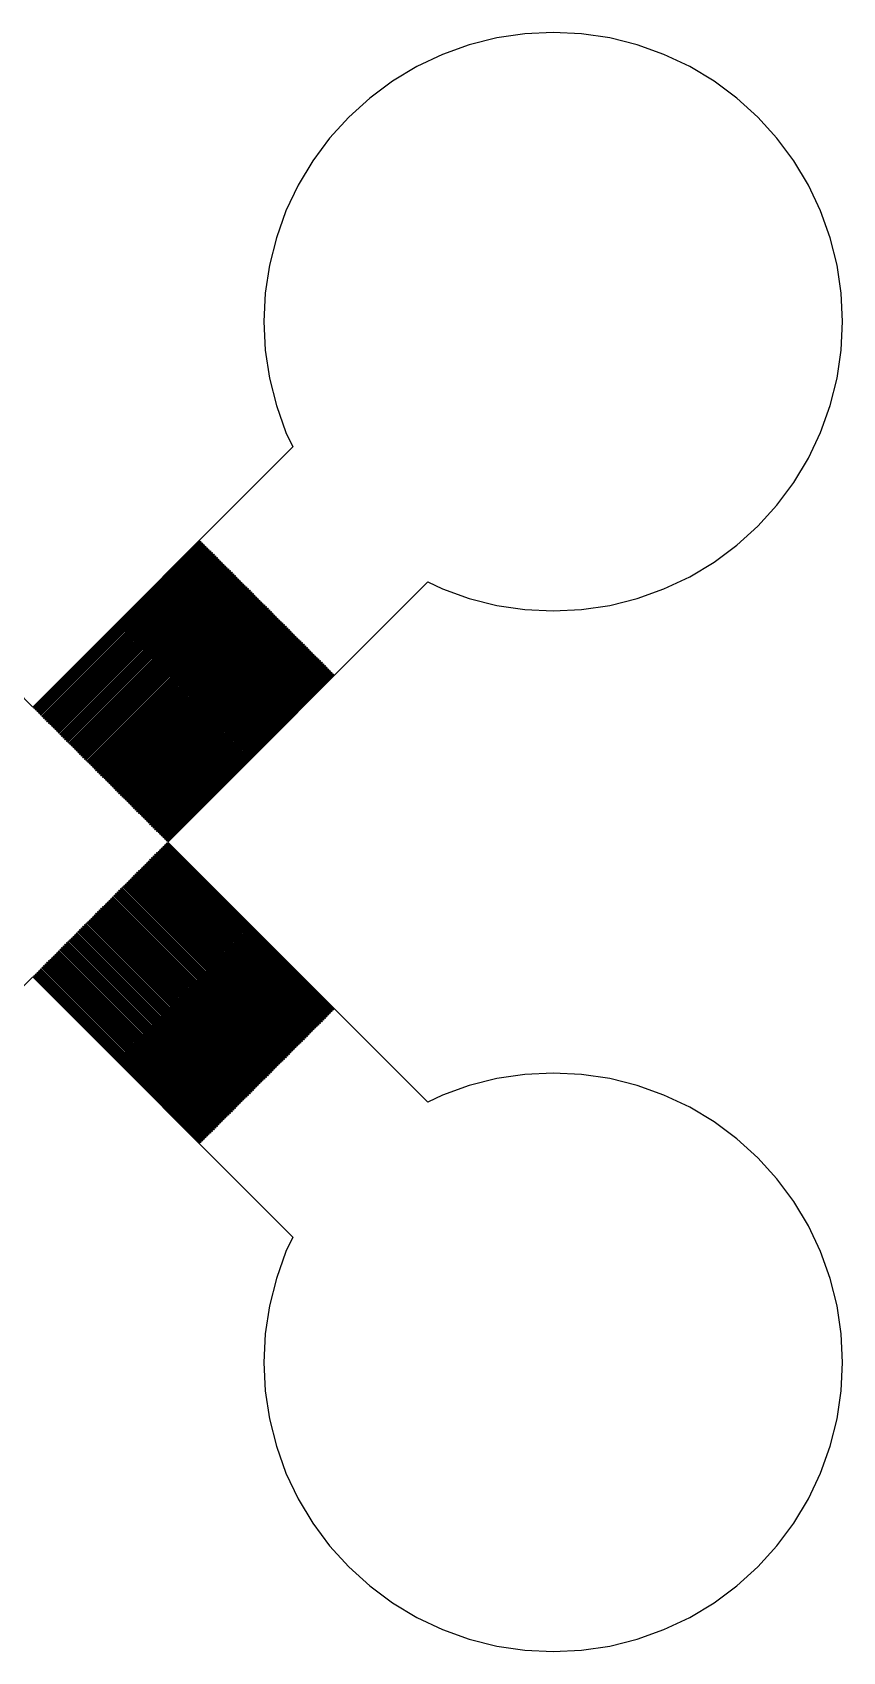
# Model space of a CAD drawing. Extents: x -73 to 181, y -8 to 80.
# Drawn here: x 63 to 70, y 56 to 70 of the extents above; entities that cross this region are included whole.
import ezdxf

# ---------------------------------------------------------------- set-up
doc = ezdxf.new("R2010")
doc.units = 0

msp = doc.modelspace()

# ---------------------------------------------------------------- linework, layer by layer
for p, q in [((67.2521, 69.9851), (67.0095, 69.9491)), ((67.4972, 69.9972), (67.2521, 69.9851)), ((67.7422, 69.9851), (67.4972, 69.9972)), ((67.9849, 69.9491), (67.7422, 69.9851)), ((66.7715, 69.8895), (66.5405, 69.8069)), ((67.0095, 69.9491), (66.7715, 69.8895)), ((68.2229, 69.8895), (67.9849, 69.9491)), ((68.4539, 69.8069), (68.2229, 69.8895)), ((66.3187, 69.702), (66.1083, 69.5759)), ((66.5405, 69.8069), (66.3187, 69.702)), ((68.6757, 69.702), (68.4539, 69.8069)), ((68.8861, 69.5759), (68.6757, 69.702)), ((66.1083, 69.5759), (65.9112, 69.4297)), ((69.0832, 69.4297), (68.8861, 69.5759)), ((65.9112, 69.4297), (65.7294, 69.265)), ((69.265, 69.265), (69.0832, 69.4297)), ((65.7294, 69.265), (65.5647, 69.0832)), ((69.4297, 69.0832), (69.265, 69.265)), ((65.5647, 69.0832), (65.4185, 68.8861)), ((69.5759, 68.8861), (69.4297, 69.0832)), ((65.4185, 68.8861), (65.2924, 68.6757)), ((69.702, 68.6757), (69.5759, 68.8861)), ((65.2924, 68.6757), (65.1875, 68.4539)), ((69.8069, 68.4539), (69.702, 68.6757)), ((65.1875, 68.4539), (65.1048, 68.2229)), ((69.8895, 68.2229), (69.8069, 68.4539)), ((65.1048, 68.2229), (65.0452, 67.9849)), ((69.9491, 67.9849), (69.8895, 68.2229)), ((65.0452, 67.9849), (65.0092, 67.7422)), ((69.9851, 67.7422), (69.9491, 67.9849)), ((65.0092, 67.7422), (64.9972, 67.4972)), ((69.9972, 67.4972), (69.9851, 67.7422)), ((64.9972, 67.4972), (65.0092, 67.2521)), ((69.9851, 67.2521), (69.9972, 67.4972)), ((65.0092, 67.2521), (65.0452, 67.0094)), ((69.9491, 67.0095), (69.9851, 67.2521)), ((65.0452, 67.0094), (65.1048, 66.7715)), ((69.8895, 66.7715), (69.9491, 67.0095)), ((65.1048, 66.7715), (65.1875, 66.5405)), ((69.8069, 66.5405), (69.8895, 66.7715)), ((65.1875, 66.5405), (65.2473, 66.414)), ((69.702, 66.3187), (69.8069, 66.5405)), ((63, 64.1667), (60.7527, 66.414)), ((65.2473, 66.414), (63, 64.1667)), ((69.5759, 66.1083), (69.702, 66.3187)), ((69.4297, 65.9112), (69.5759, 66.1083)), ((69.265, 65.7294), (69.4297, 65.9112)), ((69.0832, 65.5647), (69.265, 65.7294)), ((63.0071, 64.1597), (64.4474, 65.6)), ((64.4545, 65.5929), (63.0141, 64.1526)), ((63.0212, 64.1455), (64.4616, 65.5859)), ((64.4687, 65.5788), (63.0283, 64.1384)), ((63.0354, 64.1314), (64.4757, 65.5717)), ((64.4828, 65.5647), (63.0424, 64.1243)), ((63.0495, 64.1172), (64.4899, 65.5576)), ((64.4969, 65.5505), (63.0566, 64.1102)), ((63.0636, 64.1031), (64.504, 65.5434)), ((64.5111, 65.5364), (63.0707, 64.096)), ((63.0778, 64.0889), (64.5182, 65.5293)), ((64.5252, 65.5222), (63.0849, 64.0819)), ((63.0919, 64.0748), (64.5323, 65.5152)), ((64.5394, 65.5081), (63.099, 64.0677)), ((63.1061, 64.0607), (64.5464, 65.501)), ((64.5535, 65.494), (63.1131, 64.0536)), ((64.4474, 65.6), (64.4545, 65.5929)), ((64.4616, 65.5859), (64.4687, 65.5788)), ((64.4757, 65.5717), (64.4828, 65.5647)), ((64.4899, 65.5576), (64.4969, 65.5505)), ((64.504, 65.5434), (64.5111, 65.5364)), ((64.5182, 65.5293), (64.5252, 65.5222)), ((64.5323, 65.5152), (64.5394, 65.5081)), ((64.5464, 65.501), (64.5535, 65.494)), ((68.8861, 65.4185), (69.0832, 65.5647)), ((63.1202, 64.0465), (64.5606, 65.4869)), ((64.5677, 65.4798), (63.1273, 64.0394)), ((63.1344, 64.0324), (64.5747, 65.4727)), ((64.5818, 65.4657), (63.1414, 64.0253)), ((63.1485, 64.0182), (64.5889, 65.4586)), ((64.5959, 65.4515), (63.1556, 64.0112)), ((63.1626, 64.0041), (64.603, 65.4444)), ((64.6101, 65.4374), (63.1697, 63.997)), ((63.1768, 63.9899), (64.6171, 65.4303)), ((64.6242, 65.4232), (63.1839, 63.9829)), ((63.1909, 63.9758), (64.6313, 65.4162)), ((64.6384, 65.4091), (63.198, 63.9687)), ((63.2051, 63.9617), (64.6454, 65.402)), ((64.6525, 65.395), (63.2121, 63.9546)), ((63.2192, 63.9475), (64.6596, 65.3879)), ((64.6667, 65.3808), (63.2263, 63.9404)), ((63.2334, 63.9334), (64.6737, 65.3737)), ((64.6808, 65.3667), (63.2404, 63.9263)), ((63.2475, 63.9192), (64.6879, 65.3596)), ((64.5606, 65.4869), (64.5677, 65.4798)), ((64.5747, 65.4727), (64.5818, 65.4657)), ((64.5889, 65.4586), (64.5959, 65.4515)), ((64.603, 65.4444), (64.6101, 65.4374)), ((64.6171, 65.4303), (64.6242, 65.4232)), ((64.6313, 65.4162), (64.6384, 65.4091)), ((64.6454, 65.402), (64.6525, 65.395)), ((64.6596, 65.3879), (64.6667, 65.3808)), ((64.6737, 65.3737), (64.6808, 65.3667)), ((64.6879, 65.3596), (64.6949, 65.3525)), ((68.6757, 65.2924), (68.8861, 65.4185)), ((64.6949, 65.3525), (63.2546, 63.9122)), ((63.2616, 63.9051), (64.702, 65.3455)), ((64.7091, 65.3384), (63.2687, 63.898)), ((63.2758, 63.8909), (64.7161, 65.3313)), ((64.7232, 65.3242), (63.2829, 63.8839)), ((63.2899, 63.8768), (64.7303, 65.3172)), ((64.7374, 65.3101), (63.297, 63.8697)), ((63.3041, 63.8627), (64.7444, 65.303)), ((64.7515, 65.296), (63.3111, 63.8556)), ((63.3182, 63.8485), (64.7586, 65.2889)), ((64.7656, 65.2818), (63.3253, 63.8414)), ((63.3323, 63.8344), (64.7727, 65.2747)), ((64.7798, 65.2677), (63.3394, 63.8273)), ((63.3465, 63.8202), (64.7868, 65.2606)), ((64.7939, 65.2535), (63.3536, 63.8132)), ((63.3606, 63.8061), (64.801, 65.2465)), ((64.8081, 65.2394), (63.3677, 63.799)), ((63.3748, 63.792), (64.8151, 65.2323)), ((64.8222, 65.2253), (63.3819, 63.7849)), ((63.3889, 63.7778), (64.8293, 65.2182)), ((64.1667, 63), (66.414, 65.2473)), ((64.702, 65.3455), (64.7091, 65.3384)), ((64.7161, 65.3313), (64.7232, 65.3242)), ((64.7303, 65.3172), (64.7374, 65.3101)), ((64.7444, 65.303), (64.7515, 65.296)), ((64.7586, 65.2889), (64.7656, 65.2818)), ((64.7727, 65.2747), (64.7798, 65.2677)), ((64.7868, 65.2606), (64.7939, 65.2535)), ((64.801, 65.2465), (64.8081, 65.2394)), ((64.8151, 65.2323), (64.8222, 65.2253)), ((64.8293, 65.2182), (64.8363, 65.2111)), ((66.414, 65.2473), (66.5405, 65.1875)), ((68.4539, 65.1875), (68.6757, 65.2924)), ((64.8363, 65.2111), (63.396, 63.7708)), ((63.4031, 63.7637), (64.8434, 65.204)), ((64.8505, 65.197), (63.4101, 63.7566)), ((63.4172, 63.7495), (64.8576, 65.1899)), ((64.8646, 65.1828), (63.4243, 63.7425)), ((63.4313, 63.7354), (64.8717, 65.1758)), ((64.8788, 65.1687), (63.4384, 63.7283)), ((63.4455, 63.7212), (64.8858, 65.1616)), ((64.8929, 65.1545), (63.4525, 63.7142)), ((63.4596, 63.7071), (64.9, 65.1475)), ((64.9071, 65.1404), (63.4667, 63.7)), ((63.4738, 63.693), (64.9141, 65.1333)), ((64.9212, 65.1263), (63.4808, 63.6859)), ((63.4879, 63.6788), (64.9283, 65.1192)), ((64.9353, 65.1121), (63.495, 63.6718)), ((63.5021, 63.6647), (64.9424, 65.105)), ((64.9495, 65.098), (63.5091, 63.6576)), ((63.5162, 63.6505), (64.9566, 65.0909)), ((64.9636, 65.0838), (63.5233, 63.6435)), ((63.5303, 63.6364), (64.9707, 65.0768)), ((64.8434, 65.204), (64.8505, 65.197)), ((64.8576, 65.1899), (64.8646, 65.1828)), ((64.8717, 65.1758), (64.8788, 65.1687)), ((64.8858, 65.1616), (64.8929, 65.1545)), ((64.9, 65.1475), (64.9071, 65.1404)), ((64.9141, 65.1333), (64.9212, 65.1263)), ((64.9283, 65.1192), (64.9353, 65.1121)), ((64.9424, 65.105), (64.9495, 65.098)), ((64.9566, 65.0909), (64.9636, 65.0838)), ((64.9707, 65.0768), (64.9778, 65.0697)), ((66.5405, 65.1875), (66.7715, 65.1048)), ((66.7715, 65.1048), (67.0094, 65.0452)), ((67.9849, 65.0452), (68.2229, 65.1048)), ((68.2229, 65.1048), (68.4539, 65.1875)), ((64.9778, 65.0697), (63.5374, 63.6293)), ((63.5445, 63.6223), (64.9848, 65.0626)), ((64.9919, 65.0556), (63.5515, 63.6152)), ((63.5586, 63.6081), (64.999, 65.0485)), ((65.0061, 65.0414), (63.5657, 63.601)), ((63.5728, 63.594), (65.0131, 65.0343)), ((65.0202, 65.0273), (63.5798, 63.5869)), ((63.5869, 63.5798), (65.0273, 65.0202)), ((65.0343, 65.0131), (63.594, 63.5728)), ((63.601, 63.5657), (65.0414, 65.0061)), ((65.0485, 64.999), (63.6081, 63.5586)), ((63.6152, 63.5515), (65.0556, 64.9919)), ((65.0626, 64.9848), (63.6223, 63.5445)), ((63.6293, 63.5374), (65.0697, 64.9778)), ((65.0768, 64.9707), (63.6364, 63.5303)), ((63.6435, 63.5233), (65.0838, 64.9636)), ((65.0909, 64.9566), (63.6505, 63.5162)), ((63.6576, 63.5091), (65.098, 64.9495)), ((65.105, 64.9424), (63.6647, 63.5021)), ((63.6718, 63.495), (65.1121, 64.9353)), ((64.9848, 65.0626), (64.9919, 65.0556)), ((64.999, 65.0485), (65.0061, 65.0414)), ((65.0131, 65.0343), (65.0202, 65.0273)), ((65.0273, 65.0202), (65.0343, 65.0131)), ((65.0414, 65.0061), (65.0485, 64.999)), ((65.0556, 64.9919), (65.0626, 64.9848)), ((65.0697, 64.9778), (65.0768, 64.9707)), ((65.0838, 64.9636), (65.0909, 64.9566)), ((65.098, 64.9495), (65.105, 64.9424)), ((65.1121, 64.9353), (65.1192, 64.9283)), ((67.0094, 65.0452), (67.2521, 65.0092)), ((67.2521, 65.0092), (67.4972, 64.9972)), ((67.4972, 64.9972), (67.7422, 65.0092)), ((67.7422, 65.0092), (67.9849, 65.0452)), ((65.1192, 64.9283), (63.6788, 63.4879)), ((63.6859, 63.4808), (65.1263, 64.9212)), ((65.1333, 64.9141), (63.693, 63.4738)), ((63.7, 63.4667), (65.1404, 64.9071)), ((65.1475, 64.9), (63.7071, 63.4596)), ((63.7142, 63.4525), (65.1545, 64.8929)), ((65.1616, 64.8858), (63.7212, 63.4455)), ((63.7283, 63.4384), (65.1687, 64.8788)), ((65.1758, 64.8717), (63.7354, 63.4313)), ((63.7425, 63.4243), (65.1828, 64.8646)), ((65.1899, 64.8576), (63.7495, 63.4172)), ((63.7566, 63.4101), (65.197, 64.8505)), ((65.204, 64.8434), (63.7637, 63.4031)), ((63.7708, 63.396), (65.2111, 64.8363)), ((65.2182, 64.8293), (63.7778, 63.3889)), ((63.7849, 63.3819), (65.2253, 64.8222)), ((65.2323, 64.8151), (63.792, 63.3748)), ((63.799, 63.3677), (65.2394, 64.8081)), ((65.2465, 64.801), (63.8061, 63.3606)), ((65.1263, 64.9212), (65.1333, 64.9141)), ((65.1404, 64.9071), (65.1475, 64.9)), ((65.1545, 64.8929), (65.1616, 64.8858)), ((65.1687, 64.8788), (65.1758, 64.8717)), ((65.1828, 64.8646), (65.1899, 64.8576)), ((65.197, 64.8505), (65.204, 64.8434)), ((65.2111, 64.8363), (65.2182, 64.8293)), ((65.2253, 64.8222), (65.2323, 64.8151)), ((65.2394, 64.8081), (65.2465, 64.801)), ((63.8132, 63.3536), (65.2535, 64.7939)), ((65.2606, 64.7868), (63.8202, 63.3465)), ((63.8273, 63.3394), (65.2677, 64.7798)), ((65.2747, 64.7727), (63.8344, 63.3323)), ((63.8414, 63.3253), (65.2818, 64.7656)), ((65.2889, 64.7586), (63.8485, 63.3182)), ((63.8556, 63.3111), (65.296, 64.7515)), ((65.303, 64.7444), (63.8627, 63.3041)), ((63.8697, 63.297), (65.3101, 64.7374)), ((65.3172, 64.7303), (63.8768, 63.2899)), ((63.8839, 63.2829), (65.3242, 64.7232)), ((65.3313, 64.7161), (63.8909, 63.2758)), ((63.898, 63.2687), (65.3384, 64.7091)), ((65.3455, 64.702), (63.9051, 63.2616)), ((63.9122, 63.2546), (65.3525, 64.6949)), ((65.3596, 64.6879), (63.9192, 63.2475)), ((63.9263, 63.2404), (65.3667, 64.6808)), ((65.3737, 64.6737), (63.9334, 63.2334)), ((63.9404, 63.2263), (65.3808, 64.6667)), ((65.3879, 64.6596), (63.9475, 63.2192)), ((65.2535, 64.7939), (65.2606, 64.7868)), ((65.2677, 64.7798), (65.2747, 64.7727)), ((65.2818, 64.7656), (65.2889, 64.7586)), ((65.296, 64.7515), (65.303, 64.7444)), ((65.3101, 64.7374), (65.3172, 64.7303)), ((65.3242, 64.7232), (65.3313, 64.7161)), ((65.3384, 64.7091), (65.3455, 64.702)), ((65.3525, 64.6949), (65.3596, 64.6879)), ((65.3667, 64.6808), (65.3737, 64.6737)), ((65.3808, 64.6667), (65.3879, 64.6596)), ((63.9546, 63.2121), (65.395, 64.6525)), ((65.402, 64.6454), (63.9617, 63.2051)), ((63.9687, 63.198), (65.4091, 64.6384)), ((65.4162, 64.6313), (63.9758, 63.1909)), ((63.9829, 63.1839), (65.4232, 64.6242)), ((65.4303, 64.6171), (63.9899, 63.1768)), ((63.997, 63.1697), (65.4374, 64.6101)), ((65.4444, 64.603), (64.0041, 63.1626)), ((64.0112, 63.1556), (65.4515, 64.5959)), ((65.4586, 64.5889), (64.0182, 63.1485)), ((64.0253, 63.1414), (65.4657, 64.5818)), ((65.4727, 64.5747), (64.0324, 63.1344)), ((64.0394, 63.1273), (65.4798, 64.5677)), ((65.4869, 64.5606), (64.0465, 63.1202)), ((64.0536, 63.1131), (65.494, 64.5535)), ((65.501, 64.5464), (64.0607, 63.1061)), ((64.0677, 63.099), (65.5081, 64.5394)), ((65.5152, 64.5323), (64.0748, 63.0919)), ((64.0819, 63.0849), (65.5222, 64.5252)), ((65.5293, 64.5182), (64.0889, 63.0778)), ((65.395, 64.6525), (65.402, 64.6454)), ((65.4091, 64.6384), (65.4162, 64.6313)), ((65.4232, 64.6242), (65.4303, 64.6171)), ((65.4374, 64.6101), (65.4444, 64.603)), ((65.4515, 64.5959), (65.4586, 64.5889)), ((65.4657, 64.5818), (65.4727, 64.5747)), ((65.4798, 64.5677), (65.4869, 64.5606)), ((65.494, 64.5535), (65.501, 64.5464)), ((65.5081, 64.5394), (65.5152, 64.5323)), ((65.5222, 64.5252), (65.5293, 64.5182)), ((64.096, 63.0707), (65.5364, 64.5111)), ((65.5434, 64.504), (64.1031, 63.0636)), ((64.1102, 63.0566), (65.5505, 64.4969)), ((65.5576, 64.4899), (64.1172, 63.0495)), ((64.1243, 63.0424), (65.5647, 64.4828)), ((65.5717, 64.4757), (64.1314, 63.0354)), ((64.1384, 63.0283), (65.5788, 64.4687)), ((65.5859, 64.4616), (64.1455, 63.0212)), ((64.1526, 63.0141), (65.5929, 64.4545)), ((65.6, 64.4474), (64.1597, 63.0071)), ((65.5364, 64.5111), (65.5434, 64.504)), ((65.5505, 64.4969), (65.5576, 64.4899)), ((65.5647, 64.4828), (65.5717, 64.4757)), ((65.5788, 64.4687), (65.5859, 64.4616)), ((65.5929, 64.4545), (65.6, 64.4474)), ((63.0141, 64.1526), (63.0071, 64.1597)), ((63.0283, 64.1384), (63.0212, 64.1455)), ((63.0424, 64.1243), (63.0354, 64.1314)), ((63.0566, 64.1102), (63.0495, 64.1172)), ((63.0707, 64.096), (63.0636, 64.1031)), ((63.0849, 64.0819), (63.0778, 64.0889)), ((63.099, 64.0677), (63.0919, 64.0748)), ((63.1131, 64.0536), (63.1061, 64.0607)), ((63.1273, 64.0394), (63.1202, 64.0465)), ((63.1414, 64.0253), (63.1344, 64.0324)), ((63.1556, 64.0112), (63.1485, 64.0182)), ((63.1697, 63.997), (63.1626, 64.0041)), ((63.1839, 63.9829), (63.1768, 63.9899)), ((63.198, 63.9687), (63.1909, 63.9758)), ((63.2121, 63.9546), (63.2051, 63.9617)), ((63.2263, 63.9404), (63.2192, 63.9475)), ((63.2404, 63.9263), (63.2334, 63.9334)), ((63.2546, 63.9122), (63.2475, 63.9192)), ((63.2687, 63.898), (63.2616, 63.9051)), ((63.2829, 63.8839), (63.2758, 63.8909)), ((63.297, 63.8697), (63.2899, 63.8768)), ((63.3111, 63.8556), (63.3041, 63.8627)), ((63.3253, 63.8414), (63.3182, 63.8485)), ((63.3394, 63.8273), (63.3323, 63.8344)), ((63.3536, 63.8132), (63.3465, 63.8202)), ((63.3677, 63.799), (63.3606, 63.8061)), ((63.3819, 63.7849), (63.3748, 63.792)), ((63.396, 63.7708), (63.3889, 63.7778)), ((63.4101, 63.7566), (63.4031, 63.7637)), ((63.4243, 63.7425), (63.4172, 63.7495)), ((63.4384, 63.7283), (63.4313, 63.7354)), ((63.4525, 63.7142), (63.4455, 63.7212)), ((63.4667, 63.7), (63.4596, 63.7071)), ((63.4808, 63.6859), (63.4738, 63.693)), ((63.495, 63.6718), (63.4879, 63.6788)), ((63.5091, 63.6576), (63.5021, 63.6647)), ((63.5233, 63.6435), (63.5162, 63.6505)), ((63.5374, 63.6293), (63.5303, 63.6364)), ((63.5515, 63.6152), (63.5445, 63.6223)), ((63.5657, 63.601), (63.5586, 63.6081)), ((63.5798, 63.5869), (63.5728, 63.594)), ((63.594, 63.5728), (63.5869, 63.5798)), ((63.6081, 63.5586), (63.601, 63.5657)), ((63.6223, 63.5445), (63.6152, 63.5515)), ((63.6364, 63.5303), (63.6293, 63.5374)), ((63.6505, 63.5162), (63.6435, 63.5233)), ((63.6647, 63.5021), (63.6576, 63.5091)), ((63.6788, 63.4879), (63.6718, 63.495)), ((63.693, 63.4738), (63.6859, 63.4808)), ((63.7071, 63.4596), (63.7, 63.4667)), ((63.7212, 63.4455), (63.7142, 63.4525)), ((63.7354, 63.4313), (63.7283, 63.4384)), ((63.7495, 63.4172), (63.7425, 63.4243)), ((63.7637, 63.4031), (63.7566, 63.4101)), ((63.7778, 63.3889), (63.7708, 63.396)), ((63.792, 63.3748), (63.7849, 63.3819)), ((63.8061, 63.3606), (63.799, 63.3677)), ((63.8202, 63.3465), (63.8132, 63.3536)), ((63.8344, 63.3323), (63.8273, 63.3394)), ((63.8485, 63.3182), (63.8414, 63.3253)), ((63.8627, 63.3041), (63.8556, 63.3111)), ((63.8768, 63.2899), (63.8697, 63.297)), ((63.8909, 63.2758), (63.8839, 63.2829)), ((63.9051, 63.2616), (63.898, 63.2687)), ((63.9192, 63.2475), (63.9122, 63.2546)), ((63.9334, 63.2334), (63.9263, 63.2404)), ((63.9475, 63.2192), (63.9404, 63.2263)), ((63.9617, 63.2051), (63.9546, 63.2121)), ((63.9758, 63.1909), (63.9687, 63.198)), ((63.9899, 63.1768), (63.9829, 63.1839)), ((64.0041, 63.1626), (63.997, 63.1697)), ((64.0182, 63.1485), (64.0112, 63.1556)), ((64.0324, 63.1344), (64.0253, 63.1414)), ((64.0465, 63.1202), (64.0394, 63.1273)), ((64.0607, 63.1061), (64.0536, 63.1131)), ((64.0748, 63.0919), (64.0677, 63.099)), ((64.0889, 63.0778), (64.0819, 63.0849)), ((64.1031, 63.0636), (64.096, 63.0707)), ((64.1172, 63.0495), (64.1102, 63.0566)), ((64.1314, 63.0354), (64.1243, 63.0424)), ((64.1455, 63.0212), (64.1384, 63.0283)), ((64.1384, 62.9717), (64.1455, 62.9788)), ((64.1455, 62.9788), (65.5859, 61.5384)), ((64.1597, 63.0071), (64.1526, 63.0141)), ((64.1526, 62.9858), (64.1596, 62.9929)), ((65.5929, 61.5455), (64.1526, 62.9858)), ((64.1596, 62.9929), (65.6, 61.5526)), ((66.414, 60.7527), (64.1667, 63)), ((63.997, 62.8303), (64.0041, 62.8374)), ((64.0041, 62.8374), (65.4444, 61.397)), ((64.0112, 62.8444), (64.0182, 62.8515)), ((65.4515, 61.4041), (64.0112, 62.8444)), ((64.0182, 62.8515), (65.4586, 61.4111)), ((64.0253, 62.8586), (64.0324, 62.8656)), ((65.4657, 61.4182), (64.0253, 62.8586)), ((64.0324, 62.8656), (65.4727, 61.4253)), ((64.0394, 62.8727), (64.0465, 62.8798)), ((65.4798, 61.4323), (64.0394, 62.8727)), ((64.0465, 62.8798), (65.4869, 61.4394)), ((64.0536, 62.8869), (64.0606, 62.8939)), ((65.4939, 61.4465), (64.0536, 62.8869)), ((64.0606, 62.8939), (65.501, 61.4536)), ((64.0677, 62.901), (64.0748, 62.9081)), ((65.5081, 61.4606), (64.0677, 62.901)), ((64.0748, 62.9081), (65.5152, 61.4677)), ((64.0818, 62.9151), (64.0889, 62.9222)), ((65.5222, 61.4748), (64.0818, 62.9151)), ((64.0889, 62.9222), (65.5293, 61.4818)), ((64.096, 62.9293), (64.1031, 62.9363)), ((65.5364, 61.4889), (64.096, 62.9293)), ((64.1031, 62.9363), (65.5434, 61.496)), ((64.1101, 62.9434), (64.1172, 62.9505)), ((65.5505, 61.5031), (64.1101, 62.9434)), ((64.1172, 62.9505), (65.5576, 61.5101)), ((64.1243, 62.9576), (64.1314, 62.9646)), ((65.5647, 61.5172), (64.1243, 62.9576)), ((64.1314, 62.9646), (65.5717, 61.5243)), ((65.5788, 61.5313), (64.1384, 62.9717)), ((63.8556, 62.6889), (63.8627, 62.6959)), ((63.8627, 62.6959), (65.303, 61.2556)), ((63.8697, 62.703), (63.8768, 62.7101)), ((65.3101, 61.2626), (63.8697, 62.703)), ((63.8768, 62.7101), (65.3172, 61.2697)), ((63.8839, 62.7171), (63.8909, 62.7242)), ((65.3242, 61.2768), (63.8839, 62.7171)), ((63.8909, 62.7242), (65.3313, 61.2839)), ((63.898, 62.7313), (63.9051, 62.7384)), ((65.3384, 61.2909), (63.898, 62.7313)), ((63.9051, 62.7384), (65.3454, 61.298)), ((63.9122, 62.7454), (63.9192, 62.7525)), ((65.3525, 61.3051), (63.9122, 62.7454)), ((63.9192, 62.7525), (65.3596, 61.3121)), ((63.9263, 62.7596), (63.9334, 62.7666)), ((65.3667, 61.3192), (63.9263, 62.7596)), ((63.9334, 62.7666), (65.3737, 61.3263)), ((63.9404, 62.7737), (63.9475, 62.7808)), ((65.3808, 61.3333), (63.9404, 62.7737)), ((63.9475, 62.7808), (65.3879, 61.3404)), ((63.9546, 62.7879), (63.9617, 62.7949)), ((65.3949, 61.3475), (63.9546, 62.7879)), ((63.9617, 62.7949), (65.402, 61.3546)), ((63.9687, 62.802), (63.9758, 62.8091)), ((65.4091, 61.3616), (63.9687, 62.802)), ((63.9758, 62.8091), (65.4162, 61.3687)), ((63.9829, 62.8161), (63.9899, 62.8232)), ((65.4232, 61.3758), (63.9829, 62.8161)), ((63.9899, 62.8232), (65.4303, 61.3829)), ((65.4374, 61.3899), (63.997, 62.8303)), ((63.7283, 62.5616), (63.7354, 62.5686)), ((65.1687, 61.1212), (63.7283, 62.5616)), ((63.7354, 62.5686), (65.1758, 61.1283)), ((63.7424, 62.5757), (63.7495, 62.5828)), ((65.1828, 61.1354), (63.7424, 62.5757)), ((63.7495, 62.5828), (65.1899, 61.1424)), ((63.7566, 62.5899), (63.7637, 62.5969)), ((65.197, 61.1495), (63.7566, 62.5899)), ((63.7637, 62.5969), (65.204, 61.1566)), ((63.7707, 62.604), (63.7778, 62.6111)), ((65.2111, 61.1637), (63.7707, 62.604)), ((63.7778, 62.6111), (65.2182, 61.1707)), ((63.7849, 62.6181), (63.7919, 62.6252)), ((65.2252, 61.1778), (63.7849, 62.6181)), ((63.7919, 62.6252), (65.2323, 61.1849)), ((63.799, 62.6323), (63.8061, 62.6394)), ((65.2394, 61.1919), (63.799, 62.6323)), ((63.8061, 62.6394), (65.2464, 61.199)), ((63.8132, 62.6464), (63.8202, 62.6535)), ((65.2535, 61.2061), (63.8132, 62.6464)), ((63.8202, 62.6535), (65.2606, 61.2131)), ((63.8273, 62.6606), (63.8344, 62.6676)), ((65.2677, 61.2202), (63.8273, 62.6606)), ((63.8344, 62.6676), (65.2747, 61.2273)), ((63.8414, 62.6747), (63.8485, 62.6818)), ((65.2818, 61.2344), (63.8414, 62.6747)), ((63.8485, 62.6818), (65.2889, 61.2414)), ((65.296, 61.2485), (63.8556, 62.6889)), ((63.5869, 62.4202), (63.594, 62.4272)), ((65.0273, 60.9798), (63.5869, 62.4202)), ((63.594, 62.4272), (65.0343, 60.9869)), ((63.601, 62.4343), (63.6081, 62.4414)), ((65.0414, 60.9939), (63.601, 62.4343)), ((63.6081, 62.4414), (65.0485, 61.001)), ((63.6152, 62.4485), (63.6222, 62.4555)), ((65.0555, 61.0081), (63.6152, 62.4485)), ((63.6222, 62.4555), (65.0626, 61.0152)), ((63.6293, 62.4626), (63.6364, 62.4697)), ((65.0697, 61.0222), (63.6293, 62.4626)), ((63.6364, 62.4697), (65.0768, 61.0293)), ((63.6434, 62.4767), (63.6505, 62.4838)), ((65.0838, 61.0364), (63.6434, 62.4767)), ((63.6505, 62.4838), (65.0909, 61.0434)), ((63.6576, 62.4909), (63.6647, 62.4979)), ((65.098, 61.0505), (63.6576, 62.4909)), ((63.6647, 62.4979), (65.105, 61.0576)), ((63.6717, 62.505), (63.6788, 62.5121)), ((65.1121, 61.0647), (63.6717, 62.505)), ((63.6788, 62.5121), (65.1192, 61.0717)), ((63.6859, 62.5191), (63.6929, 62.5262)), ((65.1263, 61.0788), (63.6859, 62.5191)), ((63.6929, 62.5262), (65.1333, 61.0859)), ((63.7, 62.5333), (63.7071, 62.5404)), ((65.1404, 61.0929), (63.7, 62.5333)), ((63.7071, 62.5404), (65.1475, 61.1)), ((63.7142, 62.5474), (63.7212, 62.5545)), ((65.1545, 61.1071), (63.7142, 62.5474)), ((63.7212, 62.5545), (65.1616, 61.1142)), ((63.4455, 62.2787), (63.4525, 62.2858)), ((64.8858, 60.8384), (63.4455, 62.2787)), ((63.4525, 62.2858), (64.8929, 60.8455)), ((63.4596, 62.2929), (63.4667, 62.3)), ((64.9, 60.8525), (63.4596, 62.2929)), ((63.4667, 62.3), (64.9071, 60.8596)), ((63.4738, 62.307), (63.4808, 62.3141)), ((64.9141, 60.8667), (63.4738, 62.307)), ((63.4808, 62.3141), (64.9212, 60.8737)), ((63.4879, 62.3212), (63.495, 62.3282)), ((64.9283, 60.8808), (63.4879, 62.3212)), ((63.495, 62.3282), (64.9353, 60.8879)), ((63.502, 62.3353), (63.5091, 62.3424)), ((64.9424, 60.895), (63.502, 62.3353)), ((63.5091, 62.3424), (64.9495, 60.902)), ((63.5162, 62.3495), (63.5233, 62.3565)), ((64.9566, 60.9091), (63.5162, 62.3495)), ((63.5233, 62.3565), (64.9636, 60.9162)), ((63.5303, 62.3636), (63.5374, 62.3707)), ((64.9707, 60.9232), (63.5303, 62.3636)), ((63.5374, 62.3707), (64.9778, 60.9303)), ((63.5445, 62.3777), (63.5515, 62.3848)), ((64.9848, 60.9374), (63.5445, 62.3777)), ((63.5515, 62.3848), (64.9919, 60.9444)), ((63.5586, 62.3919), (63.5657, 62.399)), ((64.999, 60.9515), (63.5586, 62.3919)), ((63.5657, 62.399), (65.006, 60.9586)), ((63.5728, 62.406), (63.5798, 62.4131)), ((65.0131, 60.9657), (63.5728, 62.406)), ((63.5798, 62.4131), (65.0202, 60.9727)), ((63.304, 62.1373), (63.3111, 62.1444)), ((64.7444, 60.697), (63.304, 62.1373)), ((63.3111, 62.1444), (64.7515, 60.704)), ((63.3182, 62.1515), (63.3253, 62.1585)), ((64.7586, 60.7111), (63.3182, 62.1515)), ((63.3253, 62.1585), (64.7656, 60.7182)), ((63.3323, 62.1656), (63.3394, 62.1727)), ((64.7727, 60.7253), (63.3323, 62.1656)), ((63.3394, 62.1727), (64.7798, 60.7323)), ((63.3465, 62.1798), (63.3535, 62.1868)), ((64.7868, 60.7394), (63.3465, 62.1798)), ((63.3535, 62.1868), (64.7939, 60.7465)), ((63.3606, 62.1939), (63.3677, 62.201)), ((64.801, 60.7535), (63.3606, 62.1939)), ((63.3677, 62.201), (64.8081, 60.7606)), ((63.3748, 62.208), (63.3818, 62.2151)), ((64.8151, 60.7677), (63.3748, 62.208)), ((63.3818, 62.2151), (64.8222, 60.7747)), ((63.3889, 62.2222), (63.396, 62.2292)), ((64.8293, 60.7818), (63.3889, 62.2222)), ((63.396, 62.2292), (64.8363, 60.7889)), ((63.403, 62.2363), (63.4101, 62.2434)), ((64.8434, 60.796), (63.403, 62.2363)), ((63.4101, 62.2434), (64.8505, 60.803)), ((63.4172, 62.2505), (63.4243, 62.2575)), ((64.8576, 60.8101), (63.4172, 62.2505)), ((63.4243, 62.2575), (64.8646, 60.8172)), ((63.4313, 62.2646), (63.4384, 62.2717)), ((64.8717, 60.8242), (63.4313, 62.2646)), ((63.4384, 62.2717), (64.8788, 60.8313)), ((63.1626, 61.9959), (63.1697, 62.003)), ((64.603, 60.5555), (63.1626, 61.9959)), ((63.1697, 62.003), (64.6101, 60.5626)), ((63.1768, 62.01), (63.1839, 62.0171)), ((64.6171, 60.5697), (63.1768, 62.01)), ((63.1839, 62.0171), (64.6242, 60.5768)), ((63.1909, 62.0242), (63.198, 62.0313)), ((64.6313, 60.5838), (63.1909, 62.0242)), ((63.198, 62.0313), (64.6384, 60.5909)), ((63.2051, 62.0383), (63.2121, 62.0454)), ((64.6454, 60.598), (63.2051, 62.0383)), ((63.2121, 62.0454), (64.6525, 60.605)), ((63.2192, 62.0525), (63.2263, 62.0596)), ((64.6596, 60.6121), (63.2192, 62.0525)), ((63.2263, 62.0596), (64.6666, 60.6192)), ((63.2333, 62.0666), (63.2404, 62.0737)), ((64.6737, 60.6263), (63.2333, 62.0666)), ((63.2404, 62.0737), (64.6808, 60.6333)), ((63.2475, 62.0808), (63.2545, 62.0878)), ((64.6879, 60.6404), (63.2475, 62.0808)), ((63.2545, 62.0878), (64.6949, 60.6475)), ((63.2616, 62.0949), (63.2687, 62.102)), ((64.702, 60.6545), (63.2616, 62.0949)), ((63.2687, 62.102), (64.7091, 60.6616)), ((63.2758, 62.109), (63.2828, 62.1161)), ((64.7161, 60.6687), (63.2758, 62.109)), ((63.2828, 62.1161), (64.7232, 60.6758)), ((63.2899, 62.1232), (63.297, 62.1302)), ((64.7303, 60.6828), (63.2899, 62.1232)), ((63.297, 62.1302), (64.7374, 60.6899)), ((63.0212, 61.8545), (63.0283, 61.8616)), ((63.0283, 61.8616), (64.4687, 60.4212)), ((63.0354, 61.8686), (63.0424, 61.8757)), ((64.4757, 60.4283), (63.0354, 61.8686)), ((63.0424, 61.8757), (64.4828, 60.4353)), ((63.0495, 61.8828), (63.0566, 61.8898)), ((64.4899, 60.4424), (63.0495, 61.8828)), ((63.0566, 61.8898), (64.4969, 60.4495)), ((63.0636, 61.8969), (63.0707, 61.904)), ((64.504, 60.4566), (63.0636, 61.8969)), ((63.0707, 61.904), (64.5111, 60.4636)), ((63.0778, 61.9111), (63.0849, 61.9181)), ((64.5181, 60.4707), (63.0778, 61.9111)), ((63.0849, 61.9181), (64.5252, 60.4778)), ((63.0919, 61.9252), (63.099, 61.9323)), ((64.5323, 60.4848), (63.0919, 61.9252)), ((63.099, 61.9323), (64.5394, 60.4919)), ((63.1061, 61.9393), (63.1131, 61.9464)), ((64.5464, 60.499), (63.1061, 61.9393)), ((63.1131, 61.9464), (64.5535, 60.506)), ((63.1202, 61.9535), (63.1273, 61.9606)), ((64.5606, 60.5131), (63.1202, 61.9535)), ((63.1273, 61.9606), (64.5676, 60.5202)), ((63.1343, 61.9676), (63.1414, 61.9747)), ((64.5747, 60.5273), (63.1343, 61.9676)), ((63.1414, 61.9747), (64.5818, 60.5343)), ((63.1485, 61.9818), (63.1556, 61.9888)), ((64.5889, 60.5414), (63.1485, 61.9818)), ((63.1556, 61.9888), (64.5959, 60.5485)), ((60.7527, 59.586), (63, 61.8333)), ((63, 61.8333), (65.2473, 59.586)), ((63.0071, 61.8403), (63.0141, 61.8474)), ((64.4474, 60.4), (63.0071, 61.8403)), ((63.0141, 61.8474), (64.4545, 60.4071)), ((64.4616, 60.4141), (63.0212, 61.8545)), ((65.4869, 61.4394), (65.4798, 61.4323)), ((65.501, 61.4536), (65.4939, 61.4465)), ((65.5152, 61.4677), (65.5081, 61.4606)), ((65.5293, 61.4818), (65.5222, 61.4748)), ((65.5434, 61.496), (65.5364, 61.4889)), ((65.5576, 61.5101), (65.5505, 61.5031)), ((65.5717, 61.5243), (65.5647, 61.5172)), ((65.5859, 61.5384), (65.5788, 61.5313)), ((65.6, 61.5526), (65.5929, 61.5455)), ((65.3454, 61.298), (65.3384, 61.2909)), ((65.3596, 61.3121), (65.3525, 61.3051)), ((65.3737, 61.3263), (65.3667, 61.3192)), ((65.3879, 61.3404), (65.3808, 61.3333)), ((65.402, 61.3546), (65.3949, 61.3475)), ((65.4162, 61.3687), (65.4091, 61.3616)), ((65.4303, 61.3829), (65.4232, 61.3758)), ((65.4444, 61.397), (65.4374, 61.3899)), ((65.4586, 61.4111), (65.4515, 61.4041)), ((65.4727, 61.4253), (65.4657, 61.4182)), ((65.204, 61.1566), (65.197, 61.1495)), ((65.2182, 61.1707), (65.2111, 61.1637)), ((65.2323, 61.1849), (65.2252, 61.1778)), ((65.2464, 61.199), (65.2394, 61.1919)), ((65.2606, 61.2131), (65.2535, 61.2061)), ((65.2747, 61.2273), (65.2677, 61.2202)), ((65.2889, 61.2414), (65.2818, 61.2344)), ((65.303, 61.2556), (65.296, 61.2485)), ((65.3172, 61.2697), (65.3101, 61.2626)), ((65.3313, 61.2839), (65.3242, 61.2768)), ((65.0768, 61.0293), (65.0697, 61.0222)), ((65.0909, 61.0434), (65.0838, 61.0364)), ((65.105, 61.0576), (65.098, 61.0505)), ((65.1192, 61.0717), (65.1121, 61.0647)), ((65.1333, 61.0859), (65.1263, 61.0788)), ((65.1475, 61.1), (65.1404, 61.0929)), ((65.1616, 61.1142), (65.1545, 61.1071)), ((65.1758, 61.1283), (65.1687, 61.1212)), ((65.1899, 61.1424), (65.1828, 61.1354)), ((64.9353, 60.8879), (64.9283, 60.8808)), ((64.9495, 60.902), (64.9424, 60.895)), ((64.9636, 60.9162), (64.9566, 60.9091)), ((64.9778, 60.9303), (64.9707, 60.9232)), ((64.9919, 60.9444), (64.9848, 60.9374)), ((65.006, 60.9586), (64.999, 60.9515)), ((65.0202, 60.9727), (65.0131, 60.9657)), ((65.0343, 60.9869), (65.0273, 60.9798)), ((65.0485, 61.001), (65.0414, 60.9939)), ((65.0626, 61.0152), (65.0555, 61.0081)), ((66.7715, 60.8952), (66.5405, 60.8125)), ((67.0094, 60.9548), (66.7715, 60.8952)), ((67.2521, 60.9908), (67.0094, 60.9548)), ((67.4972, 61.0028), (67.2521, 60.9908)), ((67.7422, 60.9908), (67.4972, 61.0028)), ((67.9849, 60.9548), (67.7422, 60.9908)), ((68.2229, 60.8952), (67.9849, 60.9548)), ((68.4539, 60.8125), (68.2229, 60.8952)), ((64.7939, 60.7465), (64.7868, 60.7394)), ((64.8081, 60.7606), (64.801, 60.7535)), ((64.8222, 60.7747), (64.8151, 60.7677)), ((64.8363, 60.7889), (64.8293, 60.7818)), ((64.8505, 60.803), (64.8434, 60.796)), ((64.8646, 60.8172), (64.8576, 60.8101)), ((64.8788, 60.8313), (64.8717, 60.8242)), ((64.8929, 60.8455), (64.8858, 60.8384)), ((64.9071, 60.8596), (64.9, 60.8525)), ((64.9212, 60.8737), (64.9141, 60.8667)), ((66.5405, 60.8125), (66.414, 60.7527)), ((68.6757, 60.7076), (68.4539, 60.8125)), ((64.6525, 60.605), (64.6454, 60.598)), ((64.6666, 60.6192), (64.6596, 60.6121)), ((64.6808, 60.6333), (64.6737, 60.6263)), ((64.6949, 60.6475), (64.6879, 60.6404)), ((64.7091, 60.6616), (64.702, 60.6545)), ((64.7232, 60.6758), (64.7161, 60.6687)), ((64.7374, 60.6899), (64.7303, 60.6828)), ((64.7515, 60.704), (64.7444, 60.697)), ((64.7656, 60.7182), (64.7586, 60.7111)), ((64.7798, 60.7323), (64.7727, 60.7253)), ((68.8861, 60.5815), (68.6757, 60.7076)), ((64.5111, 60.4636), (64.504, 60.4566)), ((64.5252, 60.4778), (64.5181, 60.4707)), ((64.5394, 60.4919), (64.5323, 60.4848)), ((64.5535, 60.506), (64.5464, 60.499)), ((64.5676, 60.5202), (64.5606, 60.5131)), ((64.5818, 60.5343), (64.5747, 60.5273)), ((64.5959, 60.5485), (64.5889, 60.5414)), ((64.6101, 60.5626), (64.603, 60.5555)), ((64.6242, 60.5768), (64.6171, 60.5697)), ((64.6384, 60.5909), (64.6313, 60.5838)), ((69.0832, 60.4353), (68.8861, 60.5815)), ((64.4545, 60.4071), (64.4474, 60.4)), ((64.4687, 60.4212), (64.4616, 60.4141)), ((64.4828, 60.4353), (64.4757, 60.4283)), ((64.4969, 60.4495), (64.4899, 60.4424)), ((69.265, 60.2706), (69.0832, 60.4353)), ((69.4297, 60.0888), (69.265, 60.2706)), ((69.5759, 59.8917), (69.4297, 60.0888)), ((69.702, 59.6813), (69.5759, 59.8917)), ((69.8069, 59.4595), (69.702, 59.6813)), ((65.2473, 59.586), (65.1875, 59.4595)), ((65.1875, 59.4595), (65.1048, 59.2285)), ((69.8895, 59.2285), (69.8069, 59.4595)), ((65.1048, 59.2285), (65.0452, 58.9906)), ((69.9491, 58.9905), (69.8895, 59.2285)), ((65.0452, 58.9906), (65.0092, 58.7479)), ((69.9851, 58.7479), (69.9491, 58.9905)), ((65.0092, 58.7479), (64.9972, 58.5028)), ((69.9972, 58.5028), (69.9851, 58.7479)), ((64.9972, 58.5028), (65.0092, 58.2578)), ((69.9851, 58.2578), (69.9972, 58.5028)), ((65.0092, 58.2578), (65.0452, 58.0151)), ((69.9491, 58.0151), (69.9851, 58.2578)), ((65.0452, 58.0151), (65.1048, 57.7771)), ((69.8895, 57.7771), (69.9491, 58.0151)), ((65.1048, 57.7771), (65.1875, 57.5461)), ((69.8069, 57.5461), (69.8895, 57.7771)), ((65.1875, 57.5461), (65.2924, 57.3243)), ((69.702, 57.3243), (69.8069, 57.5461)), ((65.2924, 57.3243), (65.4185, 57.1139)), ((69.5759, 57.1139), (69.702, 57.3243)), ((65.4185, 57.1139), (65.5647, 56.9168)), ((69.4297, 56.9168), (69.5759, 57.1139)), ((65.5647, 56.9168), (65.7294, 56.735)), ((69.265, 56.735), (69.4297, 56.9168)), ((65.7294, 56.735), (65.9112, 56.5703)), ((69.0832, 56.5703), (69.265, 56.735)), ((65.9112, 56.5703), (66.1083, 56.4241)), ((68.8861, 56.4241), (69.0832, 56.5703)), ((66.1083, 56.4241), (66.3187, 56.298)), ((68.6757, 56.298), (68.8861, 56.4241)), ((66.3187, 56.298), (66.5405, 56.1931)), ((68.4539, 56.1931), (68.6757, 56.298)), ((66.5405, 56.1931), (66.7715, 56.1105)), ((68.2229, 56.1105), (68.4539, 56.1931)), ((66.7715, 56.1105), (67.0095, 56.0508)), ((67.0095, 56.0508), (67.2521, 56.0148)), ((67.2521, 56.0148), (67.4972, 56.0028)), ((67.4972, 56.0028), (67.7422, 56.0148)), ((67.7422, 56.0148), (67.9849, 56.0508)), ((67.9849, 56.0508), (68.2229, 56.1105))]:
    msp.add_line(p, q)

doc.saveas('drawing.dxf')
